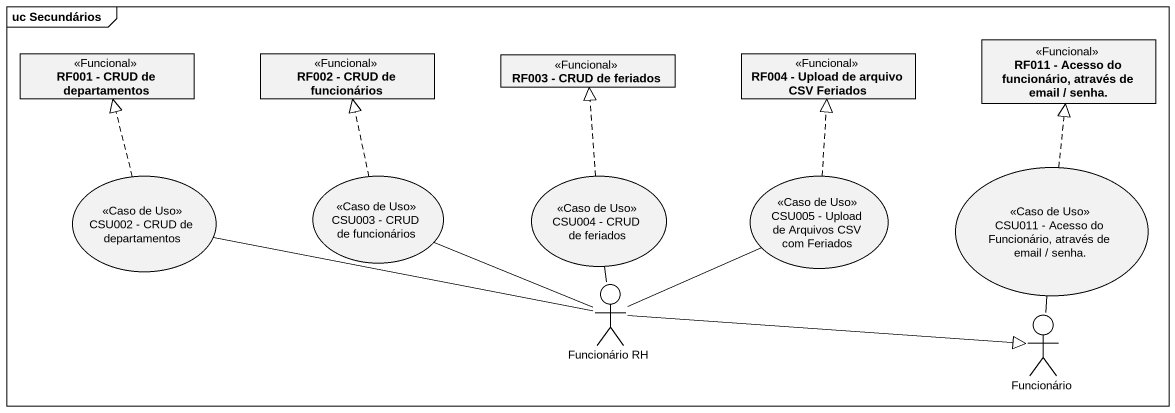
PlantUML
@startuml
mainframe uc Secundários
allowmixing
hide circle
hide empty members
class "RF001 - CRUD de departamentos" as RF001_CRUD_de_departamentos <<Funcional>>
class "RF002 - CRUD de funcionários" as RF002_CRUD_de_funcionários <<Funcional>>
class "RF003 - CRUD de feriados" as RF003_CRUD_de_feriados <<Funcional>>
class "RF004 - Upload de arquivo CSV Feriados" as RF004_Upload_de_arquivo_CSV <<Funcional>>
class "RF011 - Acesso do funcionário, através de email / senha." as RF011_Acesso_do_funcionário <<Funcional>>
usecase "CSU011 - Acesso do Funcionário, através de email / senha." as CSU011_Acesso_do <<Caso de Uso>>
usecase "CSU002 - CRUD de departamentos" as CSU002_CRUD_de_departamentos <<Caso de Uso>>
usecase "CSU003 - CRUD de funcionários" as CSU003_CRUD_de_funcionários <<Caso de Uso>>
usecase "CSU004 - CRUD de feriados" as CSU004_CRUD_de_feriados <<Caso de Uso>>
usecase "CSU005 - Upload de Arquivos CSV com Feriados" as CSU005_Upload_de_Arquivos <<Caso de Uso>>
actor "Funcionário RH" as Funcionário_RH
actor Funcionário
CSU011_Acesso_do .up.|> RF011_Acesso_do_funcionário
CSU002_CRUD_de_departamentos .up.|> RF001_CRUD_de_departamentos
CSU003_CRUD_de_funcionários .up.|> RF002_CRUD_de_funcionários
CSU004_CRUD_de_feriados .up.|> RF003_CRUD_de_feriados
CSU005_Upload_de_Arquivos .up.|> RF004_Upload_de_arquivo_CSV
Funcionário_RH -left- CSU002_CRUD_de_departamentos
Funcionário_RH -left- CSU003_CRUD_de_funcionários
Funcionário_RH -up- CSU004_CRUD_de_feriados
Funcionário_RH -right- CSU005_Upload_de_Arquivos
Funcionário_RH -right-|> Funcionário
Funcionário -up- CSU011_Acesso_do
@enduml
